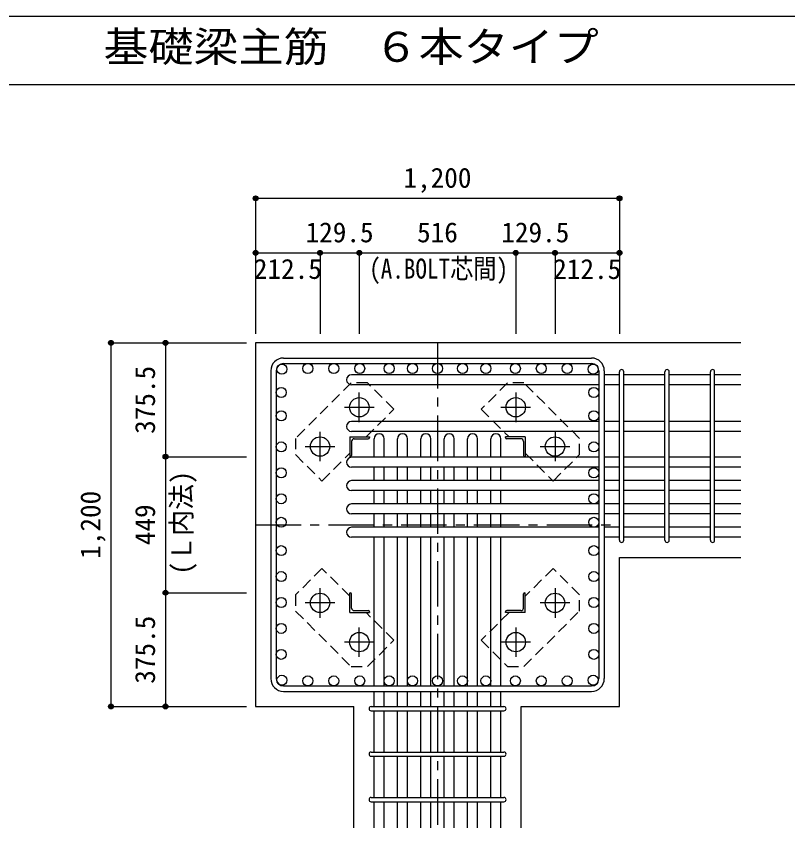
# Model space of a CAD drawing. Units: millimetres at full size, sheet at 1:30. Extents: x -5973 to 5954, y -4195 to 4201.
# Drawn here: x -1115 to 1429, y 1523 to 4201 of the extents above; entities that cross this region are included whole.
import ezdxf
from ezdxf.enums import TextEntityAlignment as Align

# ---------------------------------------------------------------- set-up
doc = ezdxf.new("R2010")
doc.units = ezdxf.units.MM
doc.header["$LTSCALE"] = 30
doc.header["$PDMODE"] = 32
doc.header["$PDSIZE"] = 15
doc.linetypes.add('CHAIN1', pattern=[8, 5, -1, 1, -1])
doc.linetypes.add('DASHED1', pattern=[1.8, 1.2, -0.6])
for name, color, linetype in [('0-1_躯体線', 2, 'Continuous'), ('0-2_アンカー、アングル', 4, 'Continuous'), ('0-3_立上り筋', 3, 'Continuous'), ('0-4_フープ筋', 7, 'Continuous'), ('0-5_基礎梁筋', 7, 'Continuous'), ('0-6_スタラップ筋', 7, 'Continuous'), ('0-7_文字', 4, 'Continuous'), ('0-9_プレート', 4, 'DASHED1'), ('0-D_寸法', 4, 'Continuous'), ('6-7_文字', 7, 'Continuous'), ('F-0_枠', 6, 'Continuous')]:
    doc.layers.add(name, color=color, linetype=linetype)
doc.styles.add('ＭＳ ゴシック', font='')
doc.styles.get('ＭＳ ゴシック').set_extended_font_data('MS Gothic')

msp = doc.modelspace()

# ---------------------------------------------------------------- linework, layer by layer
at = {"layer": '0-1_躯体線'}
for p, q in [((1274.11, 3123.3), (-325.89, 3123.3)), ((-325.89, 3123.3), (-325.89, 1923.3)), ((874.11, 2414.8), (1274.11, 2414.8)), ((874.11, 1923.3), (874.11, 2414.8)), ((-325.89, 1923.3), (-1.89, 1923.3)), ((-1.89, 1523.3), (-1.89, 1923.3))]:
    msp.add_line(p, q, dxfattribs=at)
msp.add_lwpolyline([(550.11, 1523.3), (550.11, 1923.3), (874.11, 1923.3)], dxfattribs=at)
at = {"layer": '0-2_アンカー、アングル', "linetype": 'CHAIN1'}
for p, q in [((16.11, 2862.1), (16.11, 2959.6)), ((532.11, 2959.6), (532.11, 2862.1)), ((-32.69, 2910.8), (64.81, 2910.8)), ((483.41, 2910.8), (580.91, 2910.8)), ((-113.39, 2732.6), (-113.39, 2830.1)), ((661.61, 2830.1), (661.61, 2732.6)), ((-162.19, 2781.3), (-64.69, 2781.3)), ((612.91, 2781.3), (710.41, 2781.3)), ((-113.39, 2216.5), (-113.39, 2314)), ((661.61, 2314), (661.61, 2216.5)), ((-64.69, 2265.3), (-162.19, 2265.3)), ((710.41, 2265.3), (612.91, 2265.3)), ((16.11, 2087), (16.11, 2184.5)), ((532.11, 2184.5), (532.11, 2087)), ((64.81, 2135.8), (-32.69, 2135.8)), ((580.91, 2135.8), (483.41, 2135.8))]:
    msp.add_line(p, q, dxfattribs=at)
at = {"layer": '0-2_アンカー、アングル'}
for p, q in [((-15.39, 2812.8), (49.61, 2812.8)), ((-15.39, 2812.8), (-15.39, 2747.8)), ((49.61, 2812.8), (49.61, 2810.8)), ((563.61, 2812.8), (498.61, 2812.8)), ((498.61, 2810.8), (498.61, 2812.8)), ((563.61, 2812.8), (563.61, 2747.8)), ((-9.39, 2798.3), (-9.39, 2751.8)), ((-0.89, 2806.8), (45.61, 2806.8)), ((549.11, 2806.8), (502.61, 2806.8)), ((557.61, 2798.3), (557.61, 2751.8)), ((-13.39, 2747.8), (-15.39, 2747.8)), ((563.61, 2747.8), (561.61, 2747.8)), ((-15.39, 2298.8), (-13.39, 2298.8)), ((-15.39, 2233.8), (-15.39, 2298.8)), ((-9.39, 2248.3), (-9.39, 2294.8)), ((557.61, 2248.3), (557.61, 2294.8)), ((561.61, 2298.8), (563.61, 2298.8)), ((563.61, 2233.8), (563.61, 2298.8)), ((-15.39, 2233.8), (49.61, 2233.8)), ((-0.89, 2239.8), (45.61, 2239.8)), ((49.61, 2235.8), (49.61, 2233.8)), ((498.61, 2233.8), (498.61, 2235.8)), ((563.61, 2233.8), (498.61, 2233.8)), ((549.11, 2239.8), (502.61, 2239.8))]:
    msp.add_line(p, q, dxfattribs=at)
at = {"layer": '0-2_アンカー、アングル', "color": 3}
for centre in [(16.11, 2910.8), (532.11, 2910.8), (-113.39, 2781.3), (661.61, 2781.3), (-113.39, 2265.3), (661.61, 2265.3), (16.11, 2135.8), (532.11, 2135.8)]:
    msp.add_circle(centre, 32, dxfattribs=at)
at = {"layer": '0-2_アンカー、アングル'}
for centre, radius, start, end in [((-0.89, 2798.3), 8.5, 90, 180), ((45.61, 2810.8), 4, 270, 0), ((502.61, 2810.8), 4, 180, 270), ((549.11, 2798.3), 8.5, 0, 90), ((-13.39, 2751.8), 4, 270, 0), ((561.61, 2751.8), 4, 180, 270), ((-13.39, 2294.8), 4, 0, 90), ((561.61, 2294.8), 4, 90, 180), ((-0.89, 2248.3), 8.5, 180, 270), ((45.61, 2235.8), 4, 0, 90), ((502.61, 2235.8), 4, 90, 180), ((549.11, 2248.3), 8.5, 270, 0)]:
    msp.add_arc(centre, radius, start, end, dxfattribs=at)
at = {"layer": '0-3_立上り筋'}
for centre in [(-239.2, 3036.6), (-153.64, 3038.8), (-68.09, 3038.8), (17.46, 3038.8), (114.61, 3038.8), (191.61, 3038.8), (274.11, 3038.8), (356.61, 3038.8), (433.61, 3038.8), (530.76, 3038.8), (616.31, 3038.8), (701.86, 3038.8), (787.41, 3036.6), (-241.39, 2959.6), (789.61, 2959.6), (-241.39, 2882.6), (789.61, 2882.6), (-241.39, 2779.95), (789.61, 2779.95), (-241.39, 2694.4), (789.61, 2694.4), (-241.39, 2608.85), (789.61, 2608.85), (-241.39, 2531.3), (789.61, 2531.3), (-241.39, 2437.75), (789.61, 2437.75), (-241.39, 2352.2), (789.61, 2352.2), (-241.39, 2266.65), (789.61, 2266.65), (-241.39, 2181.1), (789.61, 2181.1), (-241.39, 2095.55), (789.61, 2095.55), (-239.2, 2010), (-153.64, 2007.8), (-68.09, 2007.8), (17.46, 2007.8), (114.61, 2007.8), (191.61, 2007.8), (274.11, 2007.8), (356.61, 2007.8), (433.61, 2007.8), (530.76, 2007.8), (616.31, 2007.8), (701.86, 2007.8), (787.41, 2010)]:
    msp.add_circle(centre, 16.5, dxfattribs=at)
at = {"layer": '0-4_フープ筋'}
for p, q in [((-233.89, 3073.3), (782.11, 3073.3)), ((-233.89, 3055.3), (782.11, 3055.3)), ((-275.89, 3031.3), (-275.89, 2015.3)), ((-257.89, 3031.3), (-257.89, 2015.3)), ((806.11, 3031.3), (806.11, 2015.3)), ((824.11, 3031.3), (824.11, 2015.3)), ((-233.89, 1991.3), (782.11, 1991.3)), ((-233.89, 1973.3), (782.11, 1973.3))]:
    msp.add_line(p, q, dxfattribs=at)
for centre, radius, start, end in [((-233.89, 3031.3), 42, 90, 180), ((-233.89, 3031.3), 24, 90, 180), ((782.11, 3031.3), 42, 0, 90), ((782.11, 3031.3), 24, 0, 90), ((-233.89, 2015.3), 42, 180, 270), ((-233.89, 2015.3), 24, 180, 270), ((782.11, 2015.3), 42, 270, 0), ((782.11, 2015.3), 24, 270, 0)]:
    msp.add_arc(centre, radius, start, end, dxfattribs=at)
at = {"layer": '0-5_基礎梁筋'}
for p, q in [((806.11, 3018.1), (-9.39, 3018.1)), ((874.11, 3018.1), (824.11, 3018.1)), ((1024.11, 3018.1), (888.11, 3018.1)), ((1174.11, 3018.1), (1038.11, 3018.1)), ((1274.11, 3018.1), (1188.11, 3018.1)), ((806.11, 2985.1), (-9.39, 2985.1)), ((874.11, 2985.1), (824.11, 2985.1)), ((1024.11, 2985.1), (888.11, 2985.1)), ((1174.11, 2985.1), (1038.11, 2985.1)), ((1274.11, 2985.1), (1188.11, 2985.1)), ((806.11, 2864.1), (-9.39, 2864.1)), ((874.11, 2864.1), (824.11, 2864.1)), ((1024.11, 2864.1), (888.11, 2864.1)), ((1174.11, 2864.1), (1038.11, 2864.1)), ((1274.11, 2864.1), (1188.11, 2864.1)), ((806.11, 2831.1), (-9.39, 2831.1)), ((874.11, 2831.1), (824.11, 2831.1)), ((1024.11, 2831.1), (888.11, 2831.1)), ((1174.11, 2831.1), (1038.11, 2831.1)), ((1274.11, 2831.1), (1188.11, 2831.1)), ((65.11, 2745.8), (65.11, 2806.8)), ((98.11, 2745.8), (98.11, 2806.8)), ((142.11, 2745.8), (142.11, 2806.8)), ((175.11, 2745.8), (175.11, 2806.8)), ((219.11, 2745.8), (219.11, 2806.8)), ((252.11, 2745.8), (252.11, 2806.8)), ((296.11, 2745.8), (296.11, 2806.8)), ((329.11, 2745.8), (329.11, 2806.8)), ((373.11, 2745.8), (373.11, 2806.8)), ((406.11, 2745.8), (406.11, 2806.8)), ((450.11, 2745.8), (450.11, 2806.8)), ((483.11, 2745.8), (483.11, 2806.8)), ((806.11, 2745.8), (-9.39, 2745.8)), ((874.11, 2745.8), (824.11, 2745.8)), ((1024.11, 2745.8), (888.11, 2745.8)), ((1174.11, 2745.8), (1038.11, 2745.8)), ((1274.11, 2745.8), (1188.11, 2745.8)), ((806.11, 2712.8), (-9.39, 2712.8)), ((65.11, 2668.8), (65.11, 2712.8)), ((98.11, 2668.8), (98.11, 2712.8)), ((142.11, 2668.8), (142.11, 2712.8)), ((175.11, 2668.8), (175.11, 2712.8)), ((219.11, 2668.8), (219.11, 2712.8)), ((252.11, 2668.8), (252.11, 2712.8)), ((296.11, 2668.8), (296.11, 2712.8)), ((329.11, 2668.8), (329.11, 2712.8)), ((373.11, 2668.8), (373.11, 2712.8)), ((406.11, 2668.8), (406.11, 2712.8)), ((450.11, 2668.8), (450.11, 2712.8)), ((483.11, 2668.8), (483.11, 2712.8)), ((874.11, 2712.8), (824.11, 2712.8)), ((1024.11, 2712.8), (888.11, 2712.8)), ((1174.11, 2712.8), (1038.11, 2712.8)), ((1274.11, 2712.8), (1188.11, 2712.8)), ((806.11, 2668.8), (-9.39, 2668.8)), ((874.11, 2668.8), (824.11, 2668.8)), ((1024.11, 2668.8), (888.11, 2668.8)), ((1174.11, 2668.8), (1038.11, 2668.8)), ((1274.11, 2668.8), (1188.11, 2668.8)), ((806.11, 2635.8), (-9.39, 2635.8)), ((65.11, 2591.8), (65.11, 2635.8)), ((98.11, 2591.8), (98.11, 2635.8)), ((142.11, 2591.8), (142.11, 2635.8)), ((175.11, 2591.8), (175.11, 2635.8)), ((219.11, 2591.8), (219.11, 2635.8)), ((252.11, 2591.8), (252.11, 2635.8)), ((296.11, 2591.8), (296.11, 2635.8)), ((329.11, 2591.8), (329.11, 2635.8)), ((373.11, 2591.8), (373.11, 2635.8)), ((406.11, 2591.8), (406.11, 2635.8)), ((450.11, 2591.8), (450.11, 2635.8)), ((483.11, 2591.8), (483.11, 2635.8)), ((874.11, 2635.8), (824.11, 2635.8)), ((1024.11, 2635.8), (888.11, 2635.8)), ((1174.11, 2635.8), (1038.11, 2635.8)), ((1274.11, 2635.8), (1188.11, 2635.8)), ((806.11, 2591.8), (-9.39, 2591.8)), ((874.11, 2591.8), (824.11, 2591.8)), ((1024.11, 2591.8), (888.11, 2591.8)), ((1174.11, 2591.8), (1038.11, 2591.8)), ((1274.11, 2591.8), (1188.11, 2591.8)), ((806.11, 2558.8), (-9.39, 2558.8)), ((65.11, 2514.8), (65.11, 2558.8)), ((98.11, 2514.8), (98.11, 2558.8)), ((142.11, 2514.8), (142.11, 2558.8)), ((175.11, 2514.8), (175.11, 2558.8)), ((219.11, 2514.8), (219.11, 2558.8)), ((252.11, 2514.8), (252.11, 2558.8)), ((296.11, 2514.8), (296.11, 2558.8)), ((329.11, 2514.8), (329.11, 2558.8)), ((373.11, 2514.8), (373.11, 2558.8)), ((406.11, 2514.8), (406.11, 2558.8)), ((450.11, 2514.8), (450.11, 2558.8)), ((483.11, 2514.8), (483.11, 2558.8)), ((874.11, 2558.8), (824.11, 2558.8)), ((1024.11, 2558.8), (888.11, 2558.8)), ((1174.11, 2558.8), (1038.11, 2558.8)), ((1274.11, 2558.8), (1188.11, 2558.8)), ((806.11, 2514.8), (-9.39, 2514.8)), ((874.11, 2514.8), (824.11, 2514.8)), ((1024.11, 2514.8), (888.11, 2514.8)), ((1174.11, 2514.8), (1038.11, 2514.8)), ((1274.11, 2514.8), (1188.11, 2514.8)), ((806.11, 2481.8), (-9.39, 2481.8)), ((65.11, 1991.3), (65.11, 2481.8)), ((98.11, 1991.3), (98.11, 2481.8)), ((142.11, 1991.3), (142.11, 2481.8)), ((175.11, 1991.3), (175.11, 2481.8)), ((219.11, 1991.3), (219.11, 2481.8)), ((252.11, 1991.3), (252.11, 2481.8)), ((296.11, 1991.3), (296.11, 2481.8)), ((329.11, 1991.3), (329.11, 2481.8)), ((373.11, 1991.3), (373.11, 2481.8)), ((406.11, 1991.3), (406.11, 2481.8)), ((450.11, 1991.3), (450.11, 2481.8)), ((483.11, 1991.3), (483.11, 2481.8)), ((874.11, 2481.8), (824.11, 2481.8)), ((1024.11, 2481.8), (888.11, 2481.8)), ((1174.11, 2481.8), (1038.11, 2481.8)), ((1274.11, 2481.8), (1188.11, 2481.8)), ((65.11, 1923.3), (65.11, 1973.3)), ((98.11, 1923.3), (98.11, 1973.3)), ((142.11, 1923.3), (142.11, 1973.3)), ((175.11, 1923.3), (175.11, 1973.3)), ((219.11, 1923.3), (219.11, 1973.3)), ((252.11, 1923.3), (252.11, 1973.3)), ((296.11, 1923.3), (296.11, 1973.3)), ((329.11, 1923.3), (329.11, 1973.3)), ((373.11, 1923.3), (373.11, 1973.3)), ((406.11, 1923.3), (406.11, 1973.3)), ((450.11, 1923.3), (450.11, 1973.3)), ((483.11, 1923.3), (483.11, 1973.3)), ((65.11, 1773.3), (65.11, 1909.3)), ((98.11, 1773.3), (98.11, 1909.3)), ((142.11, 1773.3), (142.11, 1909.3)), ((175.11, 1773.3), (175.11, 1909.3)), ((219.11, 1773.3), (219.11, 1909.3)), ((252.11, 1773.3), (252.11, 1909.3)), ((296.11, 1773.3), (296.11, 1909.3)), ((329.11, 1773.3), (329.11, 1909.3)), ((373.11, 1773.3), (373.11, 1909.3)), ((406.11, 1773.3), (406.11, 1909.3)), ((450.11, 1773.3), (450.11, 1909.3)), ((483.11, 1773.3), (483.11, 1909.3)), ((65.11, 1623.3), (65.11, 1759.3)), ((98.11, 1623.3), (98.11, 1759.3)), ((142.11, 1623.3), (142.11, 1759.3)), ((175.11, 1623.3), (175.11, 1759.3)), ((219.11, 1623.3), (219.11, 1759.3)), ((252.11, 1623.3), (252.11, 1759.3)), ((296.11, 1623.3), (296.11, 1759.3)), ((329.11, 1623.3), (329.11, 1759.3)), ((373.11, 1623.3), (373.11, 1759.3)), ((406.11, 1623.3), (406.11, 1759.3)), ((450.11, 1623.3), (450.11, 1759.3)), ((483.11, 1623.3), (483.11, 1759.3)), ((65.11, 1523.3), (65.11, 1609.3)), ((98.11, 1523.3), (98.11, 1609.3)), ((142.11, 1523.3), (142.11, 1609.3)), ((175.11, 1523.3), (175.11, 1609.3)), ((219.11, 1523.3), (219.11, 1609.3)), ((252.11, 1523.3), (252.11, 1609.3)), ((296.11, 1523.3), (296.11, 1609.3)), ((329.11, 1523.3), (329.11, 1609.3)), ((373.11, 1523.3), (373.11, 1609.3)), ((406.11, 1523.3), (406.11, 1609.3)), ((450.11, 1523.3), (450.11, 1609.3)), ((483.11, 1523.3), (483.11, 1609.3))]:
    msp.add_line(p, q, dxfattribs=at)
for centre, start, end in [((-9.39, 3001.6), 90, 270), ((-9.39, 2847.6), 90, 270), ((81.61, 2806.8), 0, 180), ((158.61, 2806.8), 0, 180), ((235.61, 2806.8), 0, 180), ((312.61, 2806.8), 0, 180), ((389.61, 2806.8), 0, 180), ((466.61, 2806.8), 0, 180), ((-9.39, 2729.3), 90, 270), ((-9.39, 2652.3), 90, 270), ((-9.39, 2575.3), 90, 270), ((-9.39, 2498.3), 90, 270)]:
    msp.add_arc(centre, 16.5, start, end, dxfattribs=at)
at = {"layer": '0-6_スタラップ筋'}
for p, q in [((874.11, 2471.8), (874.11, 3028.1)), ((888.11, 2471.8), (888.11, 3028.1)), ((1024.11, 2471.8), (1024.11, 3028.1)), ((1038.11, 2471.8), (1038.11, 3028.1)), ((1174.11, 2471.8), (1174.11, 3028.1)), ((1188.11, 2471.8), (1188.11, 3028.1)), ((55.11, 1923.3), (493.11, 1923.3)), ((55.11, 1909.3), (493.11, 1909.3)), ((55.11, 1773.3), (493.11, 1773.3)), ((55.11, 1759.3), (493.11, 1759.3)), ((55.11, 1623.3), (493.11, 1623.3)), ((55.11, 1609.3), (493.11, 1609.3))]:
    msp.add_line(p, q, dxfattribs=at)
for centre, start, end in [((881.11, 3028.1), 0, 180), ((881.11, 3028.1), 0, 180), ((881.11, 3028.1), 0, 180), ((881.11, 3028.1), 0, 180), ((1031.11, 3028.1), 0, 180), ((1181.11, 3028.1), 0, 180), ((881.11, 2471.8), 180, 0), ((881.11, 2471.8), 180, 0), ((881.11, 2471.8), 180, 0), ((881.11, 2471.8), 180, 0), ((1031.11, 2471.8), 180, 0), ((1181.11, 2471.8), 180, 0), ((55.11, 1916.3), 90, 270), ((55.11, 1916.3), 90, 270), ((55.11, 1916.3), 90, 270), ((55.11, 1916.3), 90, 270), ((493.11, 1916.3), 270, 90), ((493.11, 1916.3), 270, 90), ((493.11, 1916.3), 270, 90), ((493.11, 1916.3), 270, 90), ((55.11, 1766.3), 90, 270), ((493.11, 1766.3), 270, 90), ((55.11, 1616.3), 90, 270), ((493.11, 1616.3), 270, 90)]:
    msp.add_arc(centre, 7, start, end, dxfattribs=at)
at = {"layer": '0-9_プレート'}
msp.add_line((742.11, 2754.5), (742.11, 2808.2), dxfattribs=at)
for points in [[(-10.79, 2991.3), (-193.99, 2808.2), (-193.99, 2754.5), (-106.99, 2667.5), (-15.39, 2759.1)], [(38.31, 2812.8), (129.91, 2904.4), (42.91, 2991.3), (-10.79, 2991.3)], [(742.11, 2808.2), (559.01, 2991.4), (505.31, 2991.4), (418.31, 2904.4), (509.91, 2812.8)], [(563.61, 2759.1), (655.21, 2667.5), (742.11, 2754.5)], [(-15.39, 2287.5), (-106.99, 2379.1), (-193.89, 2292.1), (-193.89, 2238.4)], [(559.01, 2055.3), (742.21, 2238.4), (742.21, 2292.1), (655.21, 2379.1), (563.61, 2287.5)], [(-193.89, 2238.4), (-10.79, 2055.2), (42.91, 2055.2), (129.91, 2142.2), (38.31, 2233.8)], [(509.91, 2233.8), (418.31, 2142.2), (505.31, 2055.3), (559.01, 2055.3)]]:
    msp.add_lwpolyline(points, dxfattribs=at)
at = {"layer": '0-D_寸法'}
for p, q in [((-325.89, 3600.34), (-325.89, 3420.34)), ((-325.89, 3600.34), (-325.89, 3420.34)), ((-325.89, 3600.34), (874.11, 3600.34)), ((874.11, 3600.34), (874.11, 3420.34)), ((-325.89, 3420.34), (-113.39, 3420.34)), ((-325.89, 3420.34), (-325.89, 3153.3)), ((-113.39, 3420.34), (-113.39, 3153.3)), ((-113.39, 3420.34), (16.11, 3420.34)), ((16.11, 3420.34), (16.11, 3153.3)), ((16.11, 3420.34), (532.11, 3420.34)), ((532.11, 3420.34), (532.11, 3153.3)), ((532.11, 3420.34), (661.61, 3420.34)), ((661.61, 3420.34), (661.61, 3153.3)), ((661.61, 3420.34), (874.11, 3420.34)), ((874.11, 3420.34), (874.11, 3153.3)), ((874.11, 3420.34), (874.11, 3153.3)), ((-802.93, 3123.3), (-622.93, 3123.3)), ((-802.93, 3123.3), (-622.93, 3123.3)), ((-802.93, 3123.3), (-802.93, 1923.3)), ((-622.93, 3123.3), (-622.93, 2747.8)), ((-622.93, 3123.3), (-355.89, 3123.3)), ((-622.93, 2747.8), (-355.89, 2747.8)), ((-622.93, 2747.8), (-622.93, 2298.8)), ((-622.93, 2298.8), (-355.89, 2298.8)), ((-622.93, 2298.8), (-622.93, 1923.3)), ((-802.93, 1923.3), (-622.93, 1923.3)), ((-622.93, 1923.3), (-355.89, 1923.3)), ((-622.93, 1923.3), (-355.89, 1923.3))]:
    msp.add_line(p, q, dxfattribs=at)
at = {"layer": '0-D_寸法', "linetype": 'CHAIN1'}
for p, q in [((274.11, 3123.3), (274.11, 1523.3)), ((-325.89, 2523.3), (874.11, 2523.3))]:
    msp.add_line(p, q, dxfattribs=at)
at = {"layer": '0-D_寸法'}
for centre, radius in [((-325.89, 3600.34), 8), ((-325.89, 3600.34), 7.2), ((-325.89, 3600.34), 6.4), ((-325.89, 3600.34), 5.6), ((-325.89, 3600.34), 4.8), ((-325.89, 3600.34), 4), ((-325.89, 3600.34), 3.2), ((-325.89, 3600.34), 2.4), ((-325.89, 3600.34), 1.6), ((-325.89, 3600.34), 0.8), ((874.11, 3600.34), 8), ((874.11, 3600.34), 7.2), ((874.11, 3600.34), 6.4), ((874.11, 3600.34), 5.6), ((874.11, 3600.34), 4.8), ((874.11, 3600.34), 4), ((874.11, 3600.34), 3.2), ((874.11, 3600.34), 2.4), ((874.11, 3600.34), 1.6), ((874.11, 3600.34), 0.8), ((-325.89, 3420.34), 8), ((-113.39, 3420.34), 8), ((16.11, 3420.34), 8), ((532.11, 3420.34), 8), ((661.61, 3420.34), 8), ((874.11, 3420.34), 8), ((-325.89, 3420.34), 7.2), ((-325.89, 3420.34), 6.4), ((-325.89, 3420.34), 5.6), ((-325.89, 3420.34), 4.8), ((-325.89, 3420.34), 4), ((-325.89, 3420.34), 3.2), ((-325.89, 3420.34), 2.4), ((-325.89, 3420.34), 1.6), ((-325.89, 3420.34), 0.8), ((-113.39, 3420.34), 7.2), ((-113.39, 3420.34), 6.4), ((-113.39, 3420.34), 5.6), ((-113.39, 3420.34), 4.8), ((-113.39, 3420.34), 4), ((-113.39, 3420.34), 3.2), ((-113.39, 3420.34), 2.4), ((-113.39, 3420.34), 1.6), ((-113.39, 3420.34), 0.8), ((16.11, 3420.34), 7.2), ((16.11, 3420.34), 6.4), ((16.11, 3420.34), 5.6), ((16.11, 3420.34), 4.8), ((16.11, 3420.34), 4), ((16.11, 3420.34), 3.2), ((16.11, 3420.34), 2.4), ((16.11, 3420.34), 1.6), ((16.11, 3420.34), 0.8), ((532.11, 3420.34), 7.2), ((532.11, 3420.34), 6.4), ((532.11, 3420.34), 5.6), ((532.11, 3420.34), 4.8), ((532.11, 3420.34), 4), ((532.11, 3420.34), 3.2), ((532.11, 3420.34), 2.4), ((532.11, 3420.34), 1.6), ((532.11, 3420.34), 0.8), ((661.61, 3420.34), 7.2), ((661.61, 3420.34), 6.4), ((661.61, 3420.34), 5.6), ((661.61, 3420.34), 4.8), ((661.61, 3420.34), 4), ((661.61, 3420.34), 3.2), ((661.61, 3420.34), 2.4), ((661.61, 3420.34), 1.6), ((661.61, 3420.34), 0.8), ((874.11, 3420.34), 7.2), ((874.11, 3420.34), 6.4), ((874.11, 3420.34), 5.6), ((874.11, 3420.34), 4.8), ((874.11, 3420.34), 4), ((874.11, 3420.34), 3.2), ((874.11, 3420.34), 2.4), ((874.11, 3420.34), 1.6), ((874.11, 3420.34), 0.8), ((-802.93, 3123.3), 8), ((-802.93, 3123.3), 7.2), ((-802.93, 3123.3), 6.4), ((-802.93, 3123.3), 5.6), ((-802.93, 3123.3), 4.8), ((-802.93, 3123.3), 4), ((-802.93, 3123.3), 3.2), ((-802.93, 3123.3), 2.4), ((-802.93, 3123.3), 1.6), ((-802.93, 3123.3), 0.8), ((-622.93, 3123.3), 8), ((-622.93, 3123.3), 7.2), ((-622.93, 3123.3), 6.4), ((-622.93, 3123.3), 5.6), ((-622.93, 3123.3), 4.8), ((-622.93, 3123.3), 4), ((-622.93, 3123.3), 3.2), ((-622.93, 3123.3), 2.4), ((-622.93, 3123.3), 1.6), ((-622.93, 3123.3), 0.8), ((-622.93, 2747.8), 8), ((-622.93, 2747.8), 7.2), ((-622.93, 2747.8), 6.4), ((-622.93, 2747.8), 5.6), ((-622.93, 2747.8), 4.8), ((-622.93, 2747.8), 4), ((-622.93, 2747.8), 3.2), ((-622.93, 2747.8), 2.4), ((-622.93, 2747.8), 1.6), ((-622.93, 2747.8), 0.8), ((-622.93, 2298.8), 8), ((-622.93, 2298.8), 7.2), ((-622.93, 2298.8), 6.4), ((-622.93, 2298.8), 5.6), ((-622.93, 2298.8), 4.8), ((-622.93, 2298.8), 4), ((-622.93, 2298.8), 3.2), ((-622.93, 2298.8), 2.4), ((-622.93, 2298.8), 1.6), ((-622.93, 2298.8), 0.8), ((-802.93, 1923.3), 8), ((-802.93, 1923.3), 7.2), ((-802.93, 1923.3), 6.4), ((-802.93, 1923.3), 5.6), ((-802.93, 1923.3), 4.8), ((-622.93, 1923.3), 8), ((-622.93, 1923.3), 7.2), ((-622.93, 1923.3), 6.4), ((-622.93, 1923.3), 5.6), ((-622.93, 1923.3), 4.8), ((-802.93, 1923.3), 4), ((-802.93, 1923.3), 3.2), ((-802.93, 1923.3), 2.4), ((-802.93, 1923.3), 1.6), ((-802.93, 1923.3), 0.8), ((-622.93, 1923.3), 4), ((-622.93, 1923.3), 3.2), ((-622.93, 1923.3), 2.4), ((-622.93, 1923.3), 1.6), ((-622.93, 1923.3), 0.8)]:
    msp.add_circle(centre, radius, dxfattribs=at)
at = {"layer": '0-D_寸法', "color": 7}
for p in [(-325.89, 3600.34), (874.11, 3600.34), (-325.89, 3420.34), (-113.39, 3420.34), (16.11, 3420.34), (532.11, 3420.34), (661.61, 3420.34), (874.11, 3420.34), (-802.93, 3123.3), (-622.93, 3123.3), (-622.93, 2747.8), (-622.93, 2298.8), (-802.93, 1923.3), (-622.93, 1923.3)]:
    msp.add_point(p, dxfattribs=at)
at = {"layer": 'F-0_枠'}
msp.add_line((-5972.88, 4201.15), (5954.1, 4201.15), dxfattribs=at)
at = {"layer": 'F-0_枠', "color": 2}
msp.add_line((-5972.88, 3976.15), (3723.6, 3976.15), dxfattribs=at)

# ---------------------------------------------------------------- texts
at = {"layer": '0-7_文字', "style": 'ＭＳ ゴシック', "width": 0.85}
msp.add_text('(A.BOLT芯間)', height=65.98, dxfattribs=at).set_placement((48.59, 3315.58), align=Align.BOTTOM_LEFT)
at = {"layer": '0-7_文字', "style": 'ＭＳ ゴシック', "width": 0.95}
msp.add_text('(Ｌ内法)', height=65.98, rotation=90, dxfattribs=at).set_placement((-517.88, 2358.7), align=Align.BOTTOM_LEFT)
at = {"layer": '0-D_寸法', "style": 'ＭＳ ゴシック'}
for s, p in [('1,200', (161.61, 3615.34)), ('129.5', (-161.14, 3435.34)), ('516', (206.61, 3435.34)), ('129.5', (484.36, 3435.34)), ('212.5', (-331.74, 3314.64)), ('212.5', (655.67, 3314.25))]:
    msp.add_text(s, height=65.98, dxfattribs=at).set_placement(p, align=Align.BOTTOM_LEFT)
for s, p in [('375.5', (-637.93, 2823.05)), ('1,200', (-817.93, 2410.8)), ('449', (-637.93, 2455.8)), ('375.5', (-637.93, 1998.55))]:
    msp.add_text(s, height=65.98, rotation=90, dxfattribs=at).set_placement(p, align=Align.BOTTOM_LEFT)
at = {"layer": '6-7_文字', "color": 2, "style": 'ＭＳ ゴシック', "width": 1.1}
msp.add_text('\u3000\u3000基礎梁主筋\u3000６本タイプ', height=98.97, dxfattribs=at).set_placement((-1124.64, 4021.15), align=Align.BOTTOM_LEFT)

doc.saveas('drawing.dxf')
